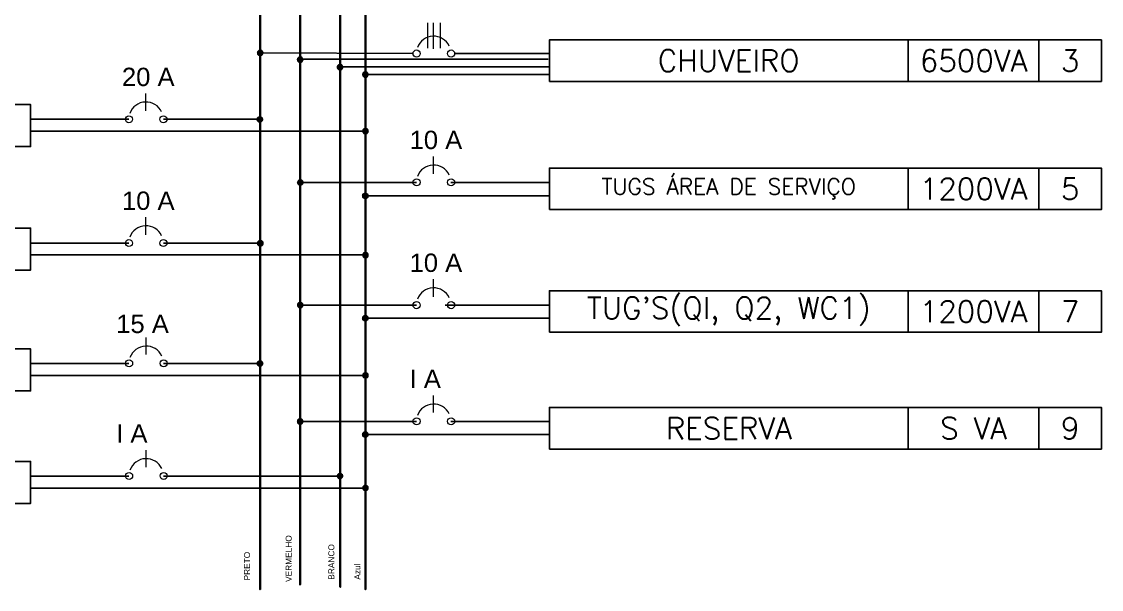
# Model space of a CAD drawing. Header units: metres. Extents: x 2426 to 2593, y 1997 to 2034.
# Drawn here: x 2458.787 to 2463.527, y 2015.869 to 2018.359 of the extents above; entities that cross this region are included whole.
import ezdxf

# ---------------------------------------------------------------- set-up
doc = ezdxf.new("R2010")
doc.units = ezdxf.units.M
for name, color, linetype in [('PDF3_COTA', 7, 'Continuous'), ('PDF3_DI-Barramento Fase 1', 6, 'Continuous'), ('PDF3_DI-Barramento Fase 2', 6, 'Continuous'), ('PDF3_DI-Barramento Fase 3', 4, 'Continuous'), ('PDF3_DIAGRAMA', 7, 'Continuous'), ('PDF3_Text', 7, 'Continuous')]:
    doc.layers.add(name, color=color, linetype=linetype)
doc.layers.add('PDF3_DI-Linhas do diagrama', color=7, linetype='Continuous', true_color=0xdcdcdc)
doc.styles.add('N', font='romans.shx', dxfattribs={"height": 0.13})
doc.styles.add('PDF Arial', font='arial.ttf')

msp = doc.modelspace()

# ---------------------------------------------------------------- linework, layer by layer
at = {"layer": 'PDF3_COTA'}
for p, q in [((2461.0985, 2018.194), (2460.0086, 2018.194)), ((2461.1038, 2018.1272), (2460.2973, 2018.1272))]:
    msp.add_line(p, q, dxfattribs=at)
at = {"layer": 'PDF3_COTA', "lineweight": 25}
for points in [[(2461.1032, 2018.0964), (2461.1032, 2018.279), (2463.5266, 2018.279), (2463.5266, 2018.0964), (2461.2711, 2018.0964)], [(2456.4217, 2017.8108), (2456.4217, 2017.995), (2458.8257, 2017.995), (2458.8257, 2017.8108)], [(2461.1032, 2017.5343), (2461.1032, 2017.7169), (2463.5266, 2017.7169), (2463.5266, 2017.5343), (2461.2711, 2017.5343)], [(2456.4217, 2017.269), (2456.4217, 2017.4533), (2458.8257, 2017.4533), (2458.8257, 2017.269)], [(2461.1032, 2016.9963), (2461.1032, 2017.1789), (2463.5266, 2017.1789), (2463.5266, 2016.9963), (2461.2711, 2016.9963)], [(2456.4217, 2016.7396), (2456.4217, 2016.9238), (2458.8257, 2016.9238), (2458.8257, 2016.7396)], [(2461.1032, 2016.4841), (2461.1032, 2016.6666), (2463.5266, 2016.6666), (2463.5266, 2016.4841), (2461.2711, 2016.4841)], [(2456.4217, 2016.2457), (2456.4217, 2016.4299), (2458.8257, 2016.4299), (2458.8257, 2016.2457)]]:
    msp.add_lwpolyline(points, close=True, dxfattribs=at)
for points in [[(2462.678, 2018.0964), (2462.678, 2018.279)], [(2463.2524, 2018.0964), (2463.2524, 2018.279)], [(2459.8344, 2018.2219), (2460.5049, 2018.2197)], [(2460.6875, 2018.2191), (2461.1032, 2018.2191)], [(2460.6875, 2018.2191), (2460.6956, 2018.2191)], [(2460.1829, 2018.1604), (2461.1032, 2018.1604)], [(2458.8257, 2017.9306), (2459.2577, 2017.9306)], [(2459.8332, 2017.9306), (2459.4093, 2017.9306)], [(2460.2929, 2017.8784), (2458.8257, 2017.8784)], [(2462.678, 2017.5343), (2462.678, 2017.7169)], [(2463.2524, 2017.5343), (2463.2524, 2017.7169)], [(2460.0099, 2017.6534), (2460.5195, 2017.6534)], [(2460.6712, 2017.6534), (2461.1032, 2017.6534)], [(2460.2929, 2017.5947), (2461.1032, 2017.5947)], [(2458.8257, 2017.3877), (2459.2577, 2017.3877)], [(2459.8341, 2017.3877), (2459.4093, 2017.3877)], [(2460.2929, 2017.3355), (2458.8257, 2017.3355)], [(2462.678, 2016.9963), (2462.678, 2017.1789)], [(2463.2524, 2016.9963), (2463.2524, 2017.1789)], [(2460.0109, 2017.1154), (2460.5195, 2017.1154)], [(2460.6459, 2017.1154), (2461.1032, 2017.1154)], [(2460.2929, 2017.0584), (2461.1032, 2017.0584)], [(2458.8257, 2016.8595), (2459.2577, 2016.8595)], [(2459.8305, 2016.8595), (2459.4093, 2016.8595)], [(2460.2929, 2016.8073), (2458.8257, 2016.8073)], [(2462.678, 2016.4841), (2462.678, 2016.6666)], [(2463.2524, 2016.4841), (2463.2524, 2016.6666)], [(2460.009, 2016.6052), (2460.5195, 2016.6052)], [(2460.6712, 2016.6052), (2461.1032, 2016.6052)], [(2460.2929, 2016.5481), (2461.1032, 2016.5481)], [(2458.8257, 2016.3655), (2459.2577, 2016.3655)], [(2460.1852, 2016.3655), (2459.4089, 2016.3655)], [(2460.2929, 2016.3134), (2458.8257, 2016.3134)]]:
    msp.add_lwpolyline(points, dxfattribs=at)
at = {"layer": 'PDF3_DI-Barramento Fase 1', "lineweight": 30}
msp.add_lwpolyline([(2459.8332, 2019.507), (2459.8332, 2015.8688), (2459.8332, 2015.8688)], dxfattribs=at)
at = {"layer": 'PDF3_DI-Barramento Fase 2', "lineweight": 30}
msp.add_lwpolyline([(2460.0093, 2019.507), (2460.0093, 2015.8902), (2460.0093, 2015.8902)], dxfattribs=at)
at = {"layer": 'PDF3_DI-Barramento Fase 3', "color": 6, "lineweight": 30}
msp.add_lwpolyline([(2460.1853, 2019.507), (2460.1853, 2015.8795), (2460.1853, 2016.3134)], dxfattribs=at)
at = {"layer": 'PDF3_DI-Barramento Fase 3', "lineweight": 30}
msp.add_lwpolyline([(2460.7967, 2019.2054), (2460.2946, 2019.2054), (2460.2962, 2017.6893), (2460.2962, 2015.8688), (2460.2962, 2015.8688)], dxfattribs=at)
at = {"layer": 'PDF3_DI-Linhas do diagrama', "transparency": 33554559}
for points in [[(2459.8336, 2018.2226), (2459.8206, 2018.2291), (2459.819, 2018.2226)], [(2459.819, 2018.2226), (2459.8206, 2018.2144), (2459.8336, 2018.2226)], [(2459.8271, 2018.2356), (2459.8336, 2018.2226), (2459.8206, 2018.2291)], [(2459.8206, 2018.2144), (2459.8336, 2018.2226), (2459.8271, 2018.2079)], [(2459.8336, 2018.2373), (2459.8271, 2018.2356), (2459.8336, 2018.2226)], [(2459.8336, 2018.2226), (2459.8271, 2018.2079), (2459.8336, 2018.2063)], [(2459.8336, 2018.2226), (2459.8418, 2018.2356), (2459.8336, 2018.2373)], [(2459.8467, 2018.2291), (2459.8336, 2018.2226), (2459.8418, 2018.2356)], [(2459.8499, 2018.2226), (2459.8467, 2018.2291), (2459.8336, 2018.2226)], [(2459.8336, 2018.2063), (2459.8418, 2018.2079), (2459.8336, 2018.2226)], [(2459.8418, 2018.2079), (2459.8336, 2018.2226), (2459.8467, 2018.2144)], [(2459.8336, 2018.2226), (2459.8467, 2018.2144), (2459.8499, 2018.2226)], [(2460.009, 2018.193), (2459.996, 2018.1995), (2459.9944, 2018.193)], [(2459.9944, 2018.193), (2459.996, 2018.1848), (2460.009, 2018.193)], [(2460.0025, 2018.206), (2460.009, 2018.193), (2459.996, 2018.1995)], [(2459.996, 2018.1848), (2460.009, 2018.193), (2460.0025, 2018.1783)], [(2460.009, 2018.2076), (2460.0025, 2018.206), (2460.009, 2018.193)], [(2460.009, 2018.193), (2460.0025, 2018.1783), (2460.009, 2018.1767)], [(2460.009, 2018.193), (2460.0172, 2018.206), (2460.009, 2018.2076)], [(2460.0221, 2018.1995), (2460.009, 2018.193), (2460.0172, 2018.206)], [(2460.0253, 2018.193), (2460.0221, 2018.1995), (2460.009, 2018.193)], [(2460.009, 2018.1767), (2460.0172, 2018.1783), (2460.009, 2018.193)], [(2460.0172, 2018.1783), (2460.009, 2018.193), (2460.0221, 2018.1848)], [(2460.009, 2018.193), (2460.0221, 2018.1848), (2460.0253, 2018.193)], [(2460.1775, 2018.173), (2460.184, 2018.1599), (2460.171, 2018.1665)], [(2460.184, 2018.1746), (2460.1775, 2018.173), (2460.184, 2018.1599)], [(2460.184, 2018.1599), (2460.1922, 2018.173), (2460.184, 2018.1746)], [(2460.1971, 2018.1665), (2460.184, 2018.1599), (2460.1922, 2018.173)], [(2460.184, 2018.1599), (2460.171, 2018.1665), (2460.1693, 2018.1599)], [(2460.1693, 2018.1599), (2460.171, 2018.1518), (2460.184, 2018.1599)], [(2460.171, 2018.1518), (2460.184, 2018.1599), (2460.1775, 2018.1453)], [(2460.184, 2018.1599), (2460.1775, 2018.1453), (2460.184, 2018.1436)], [(2460.2003, 2018.1599), (2460.1971, 2018.1665), (2460.184, 2018.1599)], [(2460.184, 2018.1436), (2460.1922, 2018.1453), (2460.184, 2018.1599)], [(2460.1922, 2018.1453), (2460.184, 2018.1599), (2460.1971, 2018.1518)], [(2460.184, 2018.1599), (2460.1971, 2018.1518), (2460.2003, 2018.1599)], [(2460.2954, 2018.1273), (2460.2824, 2018.1339), (2460.2808, 2018.1273)], [(2460.2808, 2018.1273), (2460.2824, 2018.1192), (2460.2954, 2018.1273)], [(2460.2889, 2018.1404), (2460.2954, 2018.1273), (2460.2824, 2018.1339)], [(2460.2824, 2018.1192), (2460.2954, 2018.1273), (2460.2889, 2018.1127)], [(2460.2954, 2018.142), (2460.2889, 2018.1404), (2460.2954, 2018.1273)], [(2460.2954, 2018.1273), (2460.2889, 2018.1127), (2460.2954, 2018.111)], [(2460.2954, 2018.1273), (2460.3036, 2018.1404), (2460.2954, 2018.142)], [(2460.3085, 2018.1339), (2460.2954, 2018.1273), (2460.3036, 2018.1404)], [(2460.3117, 2018.1273), (2460.3085, 2018.1339), (2460.2954, 2018.1273)], [(2460.2954, 2018.111), (2460.3036, 2018.1127), (2460.2954, 2018.1273)], [(2460.3036, 2018.1127), (2460.2954, 2018.1273), (2460.3085, 2018.1192)], [(2460.2954, 2018.1273), (2460.3085, 2018.1192), (2460.3117, 2018.1273)], [(2459.8316, 2017.9297), (2459.8185, 2017.9378), (2459.8169, 2017.9297)], [(2459.825, 2017.9427), (2459.8316, 2017.9297), (2459.8185, 2017.9378)], [(2459.8316, 2017.946), (2459.825, 2017.9427), (2459.8316, 2017.9297)], [(2459.8316, 2017.9297), (2459.8397, 2017.9427), (2459.8316, 2017.946)], [(2459.8462, 2017.9378), (2459.8316, 2017.9297), (2459.8397, 2017.9427)], [(2459.8479, 2017.9297), (2459.8462, 2017.9378), (2459.8316, 2017.9297)], [(2459.8169, 2017.9297), (2459.8185, 2017.9231), (2459.8316, 2017.9297)], [(2459.8185, 2017.9231), (2459.8316, 2017.9297), (2459.825, 2017.9166)], [(2459.8316, 2017.9297), (2459.825, 2017.9166), (2459.8316, 2017.915)], [(2459.8316, 2017.915), (2459.8397, 2017.9166), (2459.8316, 2017.9297)], [(2459.8397, 2017.9166), (2459.8316, 2017.9297), (2459.8462, 2017.9231)], [(2459.8316, 2017.9297), (2459.8462, 2017.9231), (2459.8479, 2017.9297)], [(2460.2962, 2017.8784), (2460.2832, 2017.8866), (2460.2815, 2017.8784)], [(2460.288, 2017.8914), (2460.2962, 2017.8784), (2460.2832, 2017.8866)], [(2460.2962, 2017.8947), (2460.288, 2017.8914), (2460.2962, 2017.8784)], [(2460.2962, 2017.8784), (2460.3043, 2017.8914), (2460.2962, 2017.8947)], [(2460.3092, 2017.8866), (2460.2962, 2017.8784), (2460.3043, 2017.8914)], [(2460.3109, 2017.8784), (2460.3092, 2017.8866), (2460.2962, 2017.8784)], [(2460.2815, 2017.8784), (2460.2832, 2017.8719), (2460.2962, 2017.8784)], [(2460.2832, 2017.8719), (2460.2962, 2017.8784), (2460.288, 2017.8654)], [(2460.2962, 2017.8784), (2460.288, 2017.8654), (2460.2962, 2017.8637)], [(2460.2962, 2017.8637), (2460.3043, 2017.8654), (2460.2962, 2017.8784)], [(2460.3043, 2017.8654), (2460.2962, 2017.8784), (2460.3092, 2017.8719)], [(2460.2962, 2017.8784), (2460.3092, 2017.8719), (2460.3109, 2017.8784)], [(2460.0105, 2017.6534), (2459.9975, 2017.6599), (2459.9942, 2017.6534)], [(2459.9942, 2017.6534), (2459.9975, 2017.6453), (2460.0105, 2017.6534)], [(2460.0023, 2017.6665), (2460.0105, 2017.6534), (2459.9975, 2017.6599)], [(2459.9975, 2017.6453), (2460.0105, 2017.6534), (2460.0023, 2017.6404)], [(2460.0105, 2017.6681), (2460.0023, 2017.6665), (2460.0105, 2017.6534)], [(2460.0105, 2017.6534), (2460.0023, 2017.6404), (2460.0105, 2017.6371)], [(2460.0105, 2017.6534), (2460.017, 2017.6665), (2460.0105, 2017.6681)], [(2460.0235, 2017.6599), (2460.0105, 2017.6534), (2460.017, 2017.6665)], [(2460.0252, 2017.6534), (2460.0235, 2017.6599), (2460.0105, 2017.6534)], [(2460.0105, 2017.6371), (2460.017, 2017.6404), (2460.0105, 2017.6534)], [(2460.017, 2017.6404), (2460.0105, 2017.6534), (2460.0235, 2017.6453)], [(2460.0105, 2017.6534), (2460.0235, 2017.6453), (2460.0252, 2017.6534)], [(2460.2946, 2017.5947), (2460.2815, 2017.6029), (2460.2799, 2017.5947)], [(2460.288, 2017.6078), (2460.2946, 2017.5947), (2460.2815, 2017.6029)], [(2460.2946, 2017.6094), (2460.288, 2017.6078), (2460.2946, 2017.5947)], [(2460.2946, 2017.5947), (2460.3027, 2017.6078), (2460.2946, 2017.6094)], [(2460.3092, 2017.6029), (2460.2946, 2017.5947), (2460.3027, 2017.6078)], [(2460.3109, 2017.5947), (2460.3092, 2017.6029), (2460.2946, 2017.5947)], [(2460.2799, 2017.5947), (2460.2815, 2017.5866), (2460.2946, 2017.5947)], [(2460.2815, 2017.5866), (2460.2946, 2017.5947), (2460.288, 2017.5817)], [(2460.2946, 2017.5947), (2460.288, 2017.5817), (2460.2946, 2017.5801)], [(2460.2946, 2017.5801), (2460.3027, 2017.5817), (2460.2946, 2017.5947)], [(2460.3027, 2017.5817), (2460.2946, 2017.5947), (2460.3092, 2017.5866)], [(2460.2946, 2017.5947), (2460.3092, 2017.5866), (2460.3109, 2017.5947)], [(2459.8335, 2017.3877), (2459.8204, 2017.3942), (2459.8188, 2017.3877)], [(2459.8188, 2017.3877), (2459.8204, 2017.3795), (2459.8335, 2017.3877)], [(2459.827, 2017.4007), (2459.8335, 2017.3877), (2459.8204, 2017.3942)], [(2459.8204, 2017.3795), (2459.8335, 2017.3877), (2459.827, 2017.373)], [(2459.8335, 2017.4024), (2459.827, 2017.4007), (2459.8335, 2017.3877)], [(2459.8335, 2017.3877), (2459.827, 2017.373), (2459.8335, 2017.3714)], [(2459.8335, 2017.3877), (2459.8416, 2017.4007), (2459.8335, 2017.4024)], [(2459.8482, 2017.3942), (2459.8335, 2017.3877), (2459.8416, 2017.4007)], [(2459.8498, 2017.3877), (2459.8482, 2017.3942), (2459.8335, 2017.3877)], [(2459.8335, 2017.3714), (2459.8416, 2017.373), (2459.8335, 2017.3877)], [(2459.8416, 2017.373), (2459.8335, 2017.3877), (2459.8482, 2017.3795)], [(2459.8335, 2017.3877), (2459.8482, 2017.3795), (2459.8498, 2017.3877)], [(2460.2962, 2017.3355), (2460.2832, 2017.342), (2460.2815, 2017.3355)], [(2460.2815, 2017.3355), (2460.2832, 2017.3274), (2460.2962, 2017.3355)], [(2460.288, 2017.3486), (2460.2962, 2017.3355), (2460.2832, 2017.342)], [(2460.2832, 2017.3274), (2460.2962, 2017.3355), (2460.288, 2017.3209)], [(2460.2962, 2017.3502), (2460.288, 2017.3486), (2460.2962, 2017.3355)], [(2460.2962, 2017.3355), (2460.288, 2017.3209), (2460.2962, 2017.3192)], [(2460.2962, 2017.3355), (2460.3043, 2017.3486), (2460.2962, 2017.3502)], [(2460.3092, 2017.342), (2460.2962, 2017.3355), (2460.3043, 2017.3486)], [(2460.3109, 2017.3355), (2460.3092, 2017.342), (2460.2962, 2017.3355)], [(2460.2962, 2017.3192), (2460.3043, 2017.3209), (2460.2962, 2017.3355)], [(2460.3043, 2017.3209), (2460.2962, 2017.3355), (2460.3092, 2017.3274)], [(2460.2962, 2017.3355), (2460.3092, 2017.3274), (2460.3109, 2017.3355)], [(2460.0016, 2017.1285), (2460.0098, 2017.1154), (2459.9967, 2017.1236)], [(2460.0098, 2017.1317), (2460.0016, 2017.1285), (2460.0098, 2017.1154)], [(2460.0098, 2017.1154), (2460.0179, 2017.1285), (2460.0098, 2017.1317)], [(2460.0228, 2017.1236), (2460.0098, 2017.1154), (2460.0179, 2017.1285)], [(2460.0098, 2017.1154), (2459.9967, 2017.1236), (2459.9951, 2017.1154)], [(2459.9951, 2017.1154), (2459.9967, 2017.1089), (2460.0098, 2017.1154)], [(2459.9967, 2017.1089), (2460.0098, 2017.1154), (2460.0016, 2017.1024)], [(2460.0098, 2017.1154), (2460.0016, 2017.1024), (2460.0098, 2017.1008)], [(2460.0244, 2017.1154), (2460.0228, 2017.1236), (2460.0098, 2017.1154)], [(2460.0098, 2017.1008), (2460.0179, 2017.1024), (2460.0098, 2017.1154)], [(2460.0179, 2017.1024), (2460.0098, 2017.1154), (2460.0228, 2017.1089)], [(2460.0098, 2017.1154), (2460.0228, 2017.1089), (2460.0244, 2017.1154)], [(2460.2946, 2017.0584), (2460.2815, 2017.0649), (2460.2799, 2017.0584)], [(2460.2799, 2017.0584), (2460.2815, 2017.0502), (2460.2946, 2017.0584)], [(2460.288, 2017.0714), (2460.2946, 2017.0584), (2460.2815, 2017.0649)], [(2460.2815, 2017.0502), (2460.2946, 2017.0584), (2460.288, 2017.0453)], [(2460.2946, 2017.0731), (2460.288, 2017.0714), (2460.2946, 2017.0584)], [(2460.2946, 2017.0584), (2460.288, 2017.0453), (2460.2946, 2017.0421)], [(2460.2946, 2017.0584), (2460.3027, 2017.0714), (2460.2946, 2017.0731)], [(2460.3092, 2017.0649), (2460.2946, 2017.0584), (2460.3027, 2017.0714)], [(2460.3109, 2017.0584), (2460.3092, 2017.0649), (2460.2946, 2017.0584)], [(2460.2946, 2017.0421), (2460.3027, 2017.0453), (2460.2946, 2017.0584)], [(2460.3027, 2017.0453), (2460.2946, 2017.0584), (2460.3092, 2017.0502)], [(2460.2946, 2017.0584), (2460.3092, 2017.0502), (2460.3109, 2017.0584)], [(2459.8325, 2016.8595), (2459.8195, 2016.8676), (2459.8179, 2016.8595)], [(2459.8179, 2016.8595), (2459.8195, 2016.8513), (2459.8325, 2016.8595)], [(2459.826, 2016.8725), (2459.8325, 2016.8595), (2459.8195, 2016.8676)], [(2459.8195, 2016.8513), (2459.8325, 2016.8595), (2459.826, 2016.8464)], [(2459.8325, 2016.8742), (2459.826, 2016.8725), (2459.8325, 2016.8595)], [(2459.8325, 2016.8595), (2459.826, 2016.8464), (2459.8325, 2016.8448)], [(2459.8325, 2016.8595), (2459.8407, 2016.8725), (2459.8325, 2016.8742)], [(2459.8456, 2016.8676), (2459.8325, 2016.8595), (2459.8407, 2016.8725)], [(2459.8489, 2016.8595), (2459.8456, 2016.8676), (2459.8325, 2016.8595)], [(2459.8325, 2016.8448), (2459.8407, 2016.8464), (2459.8325, 2016.8595)], [(2459.8407, 2016.8464), (2459.8325, 2016.8595), (2459.8456, 2016.8513)], [(2459.8325, 2016.8595), (2459.8456, 2016.8513), (2459.8489, 2016.8595)], [(2460.2962, 2016.8073), (2460.2832, 2016.8155), (2460.2815, 2016.8073)], [(2460.2815, 2016.8073), (2460.2832, 2016.7992), (2460.2962, 2016.8073)], [(2460.288, 2016.8204), (2460.2962, 2016.8073), (2460.2832, 2016.8155)], [(2460.2832, 2016.7992), (2460.2962, 2016.8073), (2460.288, 2016.7943)], [(2460.2962, 2016.822), (2460.288, 2016.8204), (2460.2962, 2016.8073)], [(2460.2962, 2016.8073), (2460.288, 2016.7943), (2460.2962, 2016.7926)], [(2460.2962, 2016.8073), (2460.3043, 2016.8204), (2460.2962, 2016.822)], [(2460.3092, 2016.8155), (2460.2962, 2016.8073), (2460.3043, 2016.8204)], [(2460.3109, 2016.8073), (2460.3092, 2016.8155), (2460.2962, 2016.8073)], [(2460.2962, 2016.7926), (2460.3043, 2016.7943), (2460.2962, 2016.8073)], [(2460.3043, 2016.7943), (2460.2962, 2016.8073), (2460.3092, 2016.7992)], [(2460.2962, 2016.8073), (2460.3092, 2016.7992), (2460.3109, 2016.8073)], [(2460.0094, 2016.6052), (2459.9963, 2016.6133), (2459.9947, 2016.6052)], [(2459.9947, 2016.6052), (2459.9963, 2016.597), (2460.0094, 2016.6052)], [(2460.0012, 2016.6182), (2460.0094, 2016.6052), (2459.9963, 2016.6133)], [(2459.9963, 2016.597), (2460.0094, 2016.6052), (2460.0012, 2016.5921)], [(2460.0094, 2016.6215), (2460.0012, 2016.6182), (2460.0094, 2016.6052)], [(2460.0094, 2016.6052), (2460.0012, 2016.5921), (2460.0094, 2016.5905)], [(2460.0094, 2016.6052), (2460.0175, 2016.6182), (2460.0094, 2016.6215)], [(2460.0224, 2016.6133), (2460.0094, 2016.6052), (2460.0175, 2016.6182)], [(2460.024, 2016.6052), (2460.0224, 2016.6133), (2460.0094, 2016.6052)], [(2460.0094, 2016.5905), (2460.0175, 2016.5921), (2460.0094, 2016.6052)], [(2460.0175, 2016.5921), (2460.0094, 2016.6052), (2460.0224, 2016.597)], [(2460.0094, 2016.6052), (2460.0224, 2016.597), (2460.024, 2016.6052)], [(2460.288, 2016.5612), (2460.2946, 2016.5481), (2460.2815, 2016.5546)], [(2460.2946, 2016.5628), (2460.288, 2016.5612), (2460.2946, 2016.5481)], [(2460.2946, 2016.5481), (2460.3027, 2016.5612), (2460.2946, 2016.5628)], [(2460.3092, 2016.5546), (2460.2946, 2016.5481), (2460.3027, 2016.5612)], [(2460.2946, 2016.5481), (2460.2815, 2016.5546), (2460.2799, 2016.5481)], [(2460.2799, 2016.5481), (2460.2815, 2016.54), (2460.2946, 2016.5481)], [(2460.2815, 2016.54), (2460.2946, 2016.5481), (2460.288, 2016.5351)], [(2460.2946, 2016.5481), (2460.288, 2016.5351), (2460.2946, 2016.5318)], [(2460.3109, 2016.5481), (2460.3092, 2016.5546), (2460.2946, 2016.5481)], [(2460.2946, 2016.5318), (2460.3027, 2016.5351), (2460.2946, 2016.5481)], [(2460.3027, 2016.5351), (2460.2946, 2016.5481), (2460.3092, 2016.54)], [(2460.2946, 2016.5481), (2460.3092, 2016.54), (2460.3109, 2016.5481)], [(2460.1846, 2016.3655), (2460.1716, 2016.3737), (2460.1683, 2016.3655)], [(2460.1764, 2016.3786), (2460.1846, 2016.3655), (2460.1716, 2016.3737)], [(2460.1846, 2016.3818), (2460.1764, 2016.3786), (2460.1846, 2016.3655)], [(2460.1846, 2016.3655), (2460.1911, 2016.3786), (2460.1846, 2016.3818)], [(2460.1976, 2016.3737), (2460.1846, 2016.3655), (2460.1911, 2016.3786)], [(2460.1993, 2016.3655), (2460.1976, 2016.3737), (2460.1846, 2016.3655)], [(2460.1683, 2016.3655), (2460.1716, 2016.359), (2460.1846, 2016.3655)], [(2460.1716, 2016.359), (2460.1846, 2016.3655), (2460.1764, 2016.3525)], [(2460.1846, 2016.3655), (2460.1764, 2016.3525), (2460.1846, 2016.3508)], [(2460.1846, 2016.3508), (2460.1911, 2016.3525), (2460.1846, 2016.3655)], [(2460.1911, 2016.3525), (2460.1846, 2016.3655), (2460.1976, 2016.359)], [(2460.1846, 2016.3655), (2460.1976, 2016.359), (2460.1993, 2016.3655)], [(2460.2962, 2016.3134), (2460.2832, 2016.3215), (2460.2815, 2016.3134)], [(2460.288, 2016.3264), (2460.2962, 2016.3134), (2460.2832, 2016.3215)], [(2460.2962, 2016.3297), (2460.288, 2016.3264), (2460.2962, 2016.3134)], [(2460.2962, 2016.3134), (2460.3043, 2016.3264), (2460.2962, 2016.3297)], [(2460.3092, 2016.3215), (2460.2962, 2016.3134), (2460.3043, 2016.3264)], [(2460.3109, 2016.3134), (2460.3092, 2016.3215), (2460.2962, 2016.3134)], [(2460.2815, 2016.3134), (2460.2832, 2016.3068), (2460.2962, 2016.3134)], [(2460.2832, 2016.3068), (2460.2962, 2016.3134), (2460.288, 2016.3003)], [(2460.2962, 2016.3134), (2460.288, 2016.3003), (2460.2962, 2016.2987)], [(2460.2962, 2016.2987), (2460.3043, 2016.3003), (2460.2962, 2016.3134)], [(2460.3043, 2016.3003), (2460.2962, 2016.3134), (2460.3092, 2016.3068)], [(2460.2962, 2016.3134), (2460.3092, 2016.3068), (2460.3109, 2016.3134)]]:
    msp.add_solid(points, dxfattribs=at)
at = {"layer": 'PDF3_DIAGRAMA', "color": 1, "lineweight": 5}
for points in [[(2460.5699, 2018.2431), (2460.5699, 2018.3543)], [(2460.5949, 2018.2403), (2460.5949, 2018.3543)], [(2460.6255, 2018.2431), (2460.6255, 2018.3543)], [(2459.3319, 2017.9672), (2459.3319, 2018.0439)], [(2460.5945, 2017.6909), (2460.5945, 2017.7675)], [(2459.3319, 2017.4244), (2459.3319, 2017.501)], [(2460.5945, 2017.1521), (2460.5945, 2017.2287)], [(2459.3327, 2016.8986), (2459.3327, 2016.9736)], [(2460.5945, 2016.6443), (2460.5945, 2016.7193)], [(2459.3327, 2016.4046), (2459.3327, 2016.4796)]]:
    msp.add_lwpolyline(points, dxfattribs=at)
for centre in [(2460.5204, 2018.2191), (2460.672, 2018.2191), (2459.2577, 2017.9306), (2459.4093, 2017.9306), (2460.5204, 2017.6542), (2460.672, 2017.6542), (2459.2577, 2017.3877), (2459.4093, 2017.3877), (2460.5204, 2017.1154), (2460.672, 2017.1154), (2459.2585, 2016.8603), (2459.4101, 2016.8603), (2460.5204, 2016.606), (2460.672, 2016.606), (2459.2585, 2016.3663), (2459.4101, 2016.3663)]:
    msp.add_circle(centre, 0.0155, dxfattribs=at)
for centre in [(2460.5953, 2018.2191), (2459.3327, 2017.9306), (2460.5953, 2017.6542), (2459.3327, 2017.3877), (2460.5953, 2017.1154), (2459.3335, 2016.8603), (2460.5953, 2016.606), (2459.3335, 2016.3663)]:
    msp.add_arc(centre, 0.0758, 24.9999, 159.9994, dxfattribs=at)

# ---------------------------------------------------------------- texts
at = {"attachment_point": 5, "style": 'N'}
for s, width, insert, char_height in [('CHUVEIRO', 1.574829, (2461.8906, 2018.1877), 0.09494), ('6500VA', 0.574449, (2462.9652, 2018.1877), 0.09494), ('3', 0.274169, (2463.3895, 2018.1877), 0.0949), ('TUGS ÁREA DE SERVIÇO', 1.574829, (2461.8906, 2017.6256), 0.07), ('1200VA', 0.574449, (2462.9652, 2017.6256), 0.09494), ('5', 0.274169, (2463.3895, 2017.6256), 0.0949), ("TUG'S(QI, Q2, WC1)", 1.574829, (2461.8906, 2017.0876), 0.094939), ('1200VA', 0.574449, (2462.9652, 2017.0876), 0.09494), ('7', 0.274169, (2463.3895, 2017.0876), 0.0949), ('RESERVA', 1.574829, (2461.8906, 2016.5754), 0.09494), ('S VA', 0.574449, (2462.9652, 2016.5754), 0.09494), ('9', 0.274169, (2463.3895, 2016.5754), 0.0949)]:
    msp.add_mtext_dynamic_manual_height_columns(s, width=width, gutter_width=0.4747, heights=[0], dxfattribs=dict(at, insert=insert, char_height=char_height))
at = {"layer": 'PDF3_Text', "char_height": 0.08046, "attachment_point": 7, "style": 'PDF Arial'}
for s, insert in [('20 A', (2459.227, 2018.0751)), ('10 A', (2460.4897, 2017.7988)), ('10 A', (2459.227, 2017.5322)), ('10 A', (2460.4897, 2017.26)), ('15 A', (2459.2018, 2016.9918)), ('I A', (2460.4897, 2016.7521)), ('I A', (2459.2018, 2016.5125))]:
    msp.add_mtext(s, dxfattribs=dict(at, insert=insert))
at = {"layer": 'PDF3_Text', "color": 6, "char_height": 0.02612, "attachment_point": 7, "rotation": 90, "style": 'PDF Arial'}
for s, insert in [('VERMELHO', (2459.9722, 2015.9015)), ('BRANCO', (2460.1597, 2015.9113)), ('PRETO', (2459.7896, 2015.908))]:
    msp.add_mtext(s, dxfattribs=dict(at, insert=insert))
at = {"layer": 'PDF3_Text', "color": 4, "insert": (2460.2738, 2015.9113), "char_height": 0.02612, "attachment_point": 7, "rotation": 90, "style": 'PDF Arial'}
msp.add_mtext('Azul', dxfattribs=at)

doc.saveas('drawing.dxf')
